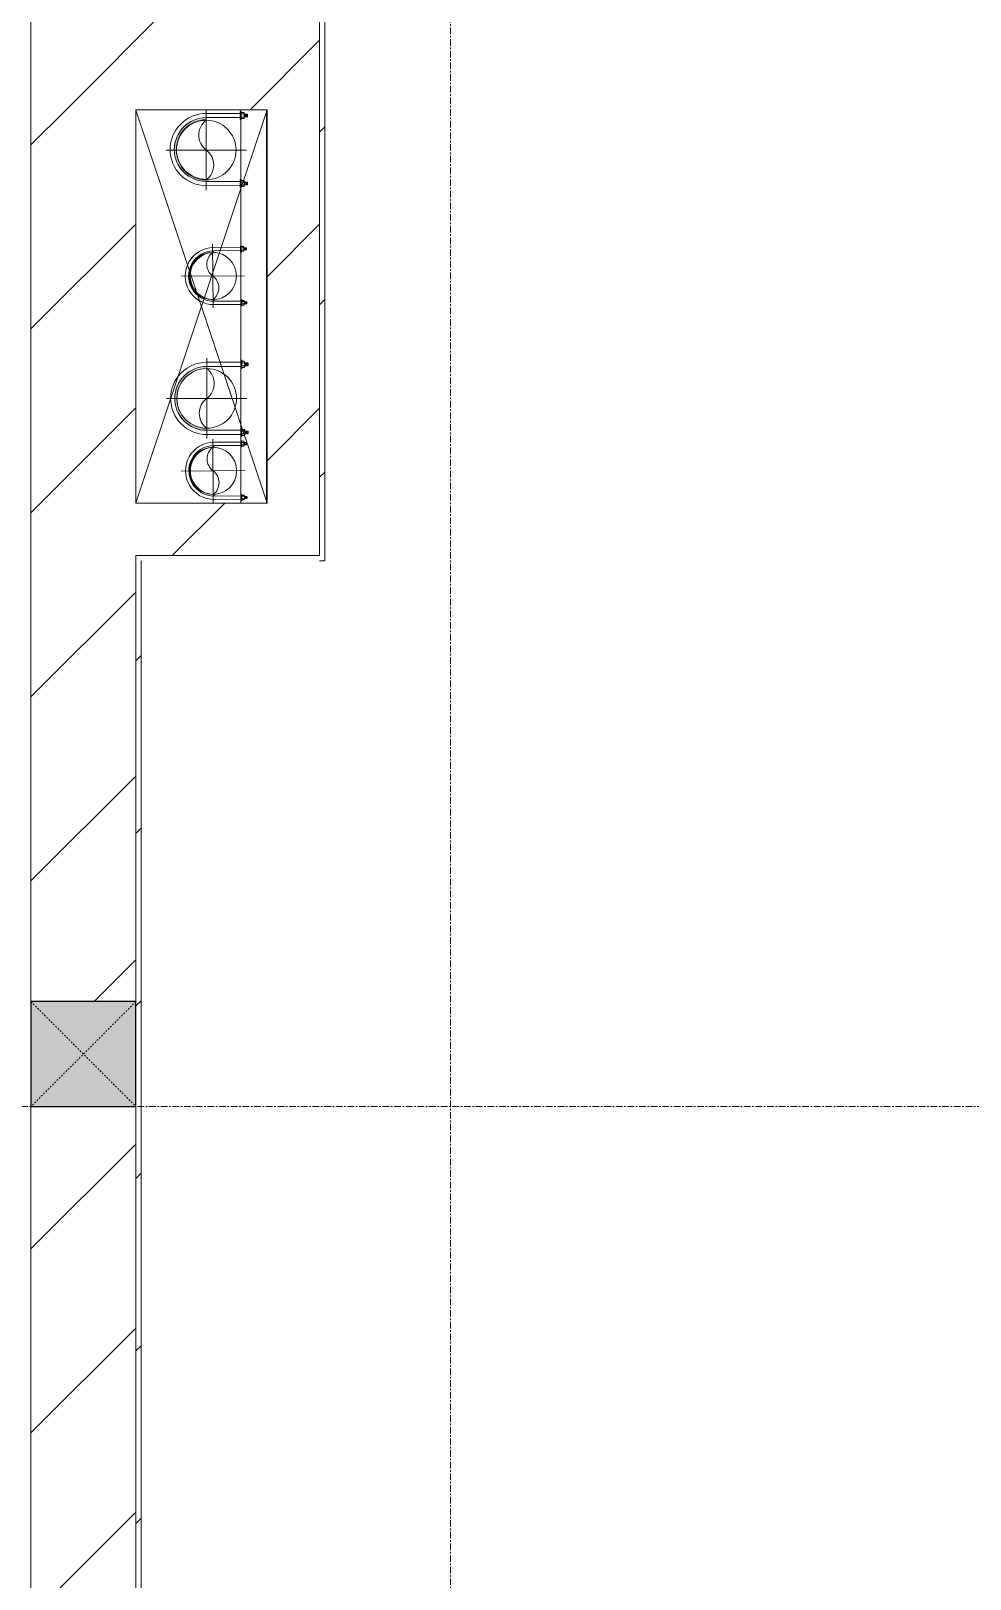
# Model space of a CAD drawing. Header units: millimetres. Extents: x 5121 to 246734, y -48180 to 129206.
# Drawn here: x 41853 to 43643, y 47536 to 50487 of the extents above; entities that cross this region are included whole.
import ezdxf

# ---------------------------------------------------------------- set-up
doc = ezdxf.new("R2010")
doc.units = ezdxf.units.MM
for name, pattern in [('Dash', [6, 3, -3]), ('Grid Line', [22.225, 12.7, -3.175, 3.175, -3.175]), ('IMPORT-CENTER _3_', [10.16, 6.35, -1.27, 1.27, -1.27])]:
    doc.linetypes.add(name, pattern=pattern)
for name, color, linetype, lineweight in [('0-2', 50, 'Continuous', 9), ('A-WALL-1', 250, 'Continuous', 18), ('A-WALL-PATT-3', 111, 'Continuous', 9), ('G-IMPT', 8, 'Continuous', 9), ('G-IMPT-2', 8, 'IMPORT-CENTER _3_', 9), ('M-EQPM', 50, 'Continuous', 9), ('S-COLS', 52, 'Continuous', 9), ('S-COLS-3', 50, 'Continuous', 9), ('S-COLS-5', 52, 'Continuous', 25), ('S-COLS-HDLN', 52, 'Dash', 9), ('S-GRID-1', 1, 'Grid Line', 9)]:
    doc.layers.add(name, color=color, linetype=linetype, lineweight=lineweight)
pattern_1 = [(45, (0, 0), (-175.3625, 175.3625), [])]
pattern_2 = [(45, (0, 0), (-164.4023, 164.4023), [])]

# ---------------------------------------------------------------- blocks, each defined once
blk = doc.blocks.new('TKTC_XREF_251221_MB TANG 1 - TKTC_XREF_260130_MB TANG 1_dwg_CUM U_DN100-V206-TKCS_MB TỔNG THỂ TẦNG 1')
at = {"layer": 'G-IMPT'}
for p, q in [((-79.1, 66.6), (-79.1, 63.4)), ((-76.6, 66.6), (-76.6, 63.4)), ((-74.6, 66.6), (-74.6, 63.4)), ((-72.7, 69.3), (-72.7, 60.7)), ((-66.9, 67.9), (-71.7, 67.9)), ((-66.9, 62.1), (-71.7, 62.1)), ((-65, 69), (0, 69)), ((-79.1, -63.4), (-79.1, -66.6)), ((-76.6, -63.4), (-76.6, -66.6)), ((-74.6, -63.4), (-74.6, -66.6)), ((-72.7, -60.7), (-72.7, -69.3)), ((-66.9, -62.1), (-71.7, -62.1)), ((-66.9, -67.9), (-71.7, -67.9)), ((-65, -69), (0, -69))]:
    blk.add_line(p, q, dxfattribs=at)
at = {"layer": 'G-IMPT', "flags": 128}
for points in [[(-72.7, 67.6), (-78.1, 67.6), (-78.1, 62.4), (-72.7, 62.4)], [(-71.7, 59.2), (-66.9, 59.2), (-66.9, 70.8), (-71.7, 70.8)], [(-66.9, 70.8), (-66.9, 72.7), (-65, 72.7), (-65, 57.3), (-66.9, 57.3), (-66.9, 59.2)], [(-65, 61), (0, 61), (0, 57)], [(-72.7, -62.4), (-78.1, -62.4), (-78.1, -67.6), (-72.7, -67.6)], [(-71.7, -70.8), (-66.9, -70.8), (-66.9, -59.2), (-71.7, -59.2)], [(-66.9, -59.2), (-66.9, -57.3), (-65, -57.3), (-65, -72.7), (-66.9, -72.7), (-66.9, -70.8)], [(-65, -61), (0, -61), (0, -57)]]:
    blk.add_lwpolyline(points, dxfattribs=at)
at = {"layer": 'G-IMPT'}
for centre, radius, start, end in [((-78.1, 66.6), 0.96, 90, 180), ((-78.1, 63.4), 0.96, 180, 270), ((-71.1, 69.3), 1.56, 112.6199, 247.3801), ((-67.9, 65), 4.8, 143.1301, 216.8699), ((-71.1, 60.7), 1.56, 112.6199, 247.3801), ((0, 0), 69, 270, 90), ((0, 0), 61, 270, 90), ((0, 0), 57, 270, 90), ((-78.1, -63.4), 0.96, 90, 180), ((-78.1, -66.6), 0.96, 180, 270), ((-71.1, -60.7), 1.56, 112.6199, 247.3801), ((-67.9, -65), 4.8, 143.1301, 216.8699), ((-71.1, -69.3), 1.56, 112.6199, 247.3801)]:
    blk.add_arc(centre, radius, start, end, dxfattribs=at)
blk = doc.blocks.new('TKTC_XREF_251221_MB TANG 1 - TKTC_XREF_260130_MB TANG 1_dwg_$cc-4202117-TKCS_MB TỔNG THỂ TẦNG 1')
at = {"layer": 'G-IMPT'}
blk.add_circle((0, 0), 0.5, dxfattribs=at)
for centre, radius, start, end in [((0, 0), 0.5, 90, 270), ((0.188, 0.25), 0.313, 126.8699, 233.1301), ((-0.188, -0.25), 0.313, 306.8699, 53.1301)]:
    blk.add_arc(centre, radius, start, end, dxfattribs=at)
at = {"layer": 'G-IMPT-2'}
for p, q in [((0, -0.673), (0, 0.673)), ((-0.673, 0), (0.673, 0))]:
    blk.add_line(p, q, dxfattribs=at)
blk = doc.blocks.new('TKTC_XREF_251221_MB TANG 1 - TKTC_XREF_260130_MB TANG 1_dwg_$cc-V203-TKCS_MB TỔNG THỂ TẦNG 1')
at = {"layer": 'G-IMPT'}
blk.add_circle((0, 0), 0.5, dxfattribs=at)
for centre, radius, start, end in [((0, 0), 0.5, 90, 270), ((0.188, 0.25), 0.313, 126.8699, 233.1301), ((-0.188, -0.25), 0.313, 306.8699, 53.1301)]:
    blk.add_arc(centre, radius, start, end, dxfattribs=at)
at = {"layer": 'G-IMPT-2'}
for p, q in [((0, -0.673), (0, 0.673)), ((-0.673, 0), (0.673, 0))]:
    blk.add_line(p, q, dxfattribs=at)
blk = doc.blocks.new('TKTC_XREF_251221_MB TANG 1 - TKTC_XREF_260130_MB TANG 1_dwg_CUM U_DN100-V207-TKCS_MB TỔNG THỂ TẦNG 1')
at = {"layer": 'G-IMPT'}
blk.add_hatch(color=256, dxfattribs=at).paths.add_polyline_path([(0, 61), (0, 57), (25.4, 50.7), (36.6, 43.1), (47.8, 30.5), (54.6, 15.8), (55.1, 14.6), (57, 0), (52.8, -20.2), (43.1, -36.6), (30.5, -47.8), (15.8, -54.6), (14.7, -55.1), (0, -58.9), (0, -61), (28.5, -53.7), (40.3, -45.3), (45.3, -40.3), (53.7, -28.5), (59.1, -14.8), (61, 0), (53.7, 28.5), (45.3, 40.3), (32.5, 51.3), (25.1, 55), (14.8, 59.1)])
for p, q in [((-79.1, 66.6), (-79.1, 63.4)), ((-76.6, 66.6), (-76.6, 63.4)), ((-74.6, 66.6), (-74.6, 63.4)), ((-72.7, 69.3), (-72.7, 60.7)), ((-66.9, 67.9), (-71.7, 67.9)), ((-66.9, 62.1), (-71.7, 62.1)), ((-65, 69), (0, 69)), ((-79.1, -63.4), (-79.1, -66.6)), ((-76.6, -63.4), (-76.6, -66.6)), ((-74.6, -63.4), (-74.6, -66.6)), ((-72.7, -60.7), (-72.7, -69.3)), ((-66.9, -62.1), (-71.7, -62.1)), ((-66.9, -67.9), (-71.7, -67.9)), ((-65, -69), (0, -69))]:
    blk.add_line(p, q, dxfattribs=at)
at = {"layer": 'G-IMPT', "flags": 128}
for points in [[(-72.7, 67.6), (-78.1, 67.6), (-78.1, 62.4), (-72.7, 62.4)], [(-71.7, 59.2), (-66.9, 59.2), (-66.9, 70.8), (-71.7, 70.8)], [(-66.9, 70.8), (-66.9, 72.7), (-65, 72.7), (-65, 57.3), (-66.9, 57.3), (-66.9, 59.2)], [(-65, 61), (0, 61), (0, 57)], [(-66.9, -59.2), (-66.9, -57.3), (-65, -57.3), (-65, -72.7), (-66.9, -72.7), (-66.9, -70.8)], [(-65, -61), (0, -61), (0, -57)], [(-72.7, -62.4), (-78.1, -62.4), (-78.1, -67.6), (-72.7, -67.6)], [(-71.7, -70.8), (-66.9, -70.8), (-66.9, -59.2), (-71.7, -59.2)]]:
    blk.add_lwpolyline(points, dxfattribs=at)
at = {"layer": 'G-IMPT'}
for centre, radius, start, end in [((-78.1, 66.6), 0.96, 90, 180), ((-78.1, 63.4), 0.96, 180, 270), ((-71.1, 69.3), 1.56, 112.6199, 247.3801), ((-67.9, 65), 4.8, 143.1301, 216.8699), ((-71.1, 60.7), 1.56, 112.6199, 247.3801), ((0, 0), 69, 270, 90), ((0, 0), 61, 270, 90), ((0, 0), 57, 270, 90), ((-78.1, -63.4), 0.96, 90, 180), ((-78.1, -66.6), 0.96, 180, 270), ((-71.1, -60.7), 1.56, 112.6199, 247.3801), ((-67.9, -65), 4.8, 143.1301, 216.8699), ((-71.1, -69.3), 1.56, 112.6199, 247.3801)]:
    blk.add_arc(centre, radius, start, end, dxfattribs=at)
blk = doc.blocks.new('TKTC_XREF_251221_MB TANG 1 - TKTC_XREF_260130_MB TANG 1_dwg_$cc-4202114-TKCS_MB TỔNG THỂ TẦNG 1')
at = {"layer": 'G-IMPT'}
blk.add_circle((0, 0), 0.5, dxfattribs=at)
for centre, radius, start, end in [((0, 0), 0.5, 90, 270), ((0.188, 0.25), 0.313, 126.8699, 233.1301), ((-0.188, -0.25), 0.313, 306.8699, 53.1301)]:
    blk.add_arc(centre, radius, start, end, dxfattribs=at)
at = {"layer": 'G-IMPT-2'}
for p, q in [((0, -0.673), (0, 0.673)), ((-0.673, 0), (0.673, 0))]:
    blk.add_line(p, q, dxfattribs=at)
blk = doc.blocks.new('TKTC_XREF_251221_MB TANG 1 - TKTC_XREF_260130_MB TANG 1_dwg_$cc-4202118-TKCS_MB TỔNG THỂ TẦNG 1')
at = {"layer": 'G-IMPT'}
blk.add_circle((0, 0), 0.5, dxfattribs=at)
for centre, radius, start, end in [((0, 0), 0.5, 90, 270), ((0.188, 0.25), 0.313, 126.8699, 233.1301), ((-0.188, -0.25), 0.313, 306.8699, 53.1301)]:
    blk.add_arc(centre, radius, start, end, dxfattribs=at)
at = {"layer": 'G-IMPT-2'}
for p, q in [((0, -0.673), (0, 0.673)), ((-0.673, 0), (0.673, 0))]:
    blk.add_line(p, q, dxfattribs=at)
blk = doc.blocks.new('TKTC_XREF_251221_MB TANG 1 - TKTC_XREF_260130_MB TANG 1_dwg-4202109-TKCS_MB TỔNG THỂ TẦNG 1')
at = {"layer": 'G-IMPT'}
blk.add_line((-160849.9, -351009.7), (-160849.9, -351759.8), dxfattribs=at)
at = {"layer": 'G-IMPT', "flags": 128}
blk.add_lwpolyline([(-160859.3, -351759.7), (-160899.1, -351759.5), (-160899.1, -351009.7)], dxfattribs=at)
for name, p, xscale, yscale, zscale, rotation in [('TKTC_XREF_251221_MB TANG 1 - TKTC_XREF_260130_MB TANG 1_dwg_$cc-4202114-TKCS_MB TỔNG THỂ TẦNG 1', (-160965, -351086.6), 113.7150000000092, 113.7150000000092, 113.7150000000092, 0.04476088158440977), ('TKTC_XREF_251221_MB TANG 1 - TKTC_XREF_260130_MB TANG 1_dwg_CUM U_DN100-V207-TKCS_MB TỔNG THỂ TẦNG 1', (-160965, -351085.7), 0.9975000000000005, 0.9975000000000005, 0.9975000000000005, 180.0467435561312), ('TKTC_XREF_251221_MB TANG 1 - TKTC_XREF_260130_MB TANG 1_dwg_$cc-4202118-TKCS_MB TỔNG THỂ TẦNG 1', (-160952.4, -351326.8), 90.0000000000512, 90.0000000000512, 90.0000000000512, 0.419778997776333), ('TKTC_XREF_251221_MB TANG 1 - TKTC_XREF_260130_MB TANG 1_dwg_CUM U_DN100-V207-TKCS_MB TỔNG THỂ TẦNG 1', (-160964.1, -351560), 0.9974999999999966, 0.9974999999999966, 0.9974999999999966, 180.0467435564899), ('TKTC_XREF_251221_MB TANG 1 - TKTC_XREF_260130_MB TANG 1_dwg_$cc-4202117-TKCS_MB TỔNG THỂ TẦNG 1', (-160952, -351698), 90.0000000000512, 90.0000000000512, 90.0000000000512, 0.419778997776333)]:
    blk.add_blockref(name, p, dxfattribs=dict(xscale=xscale, yscale=yscale, zscale=zscale, rotation=rotation))
at = {"extrusion": (0, 0, -1)}
for name, p, xscale, yscale, zscale, rotation in [('TKTC_XREF_251221_MB TANG 1 - TKTC_XREF_260130_MB TANG 1_dwg_CUM U_DN100-V206-TKCS_MB TỔNG THỂ TẦNG 1', (160950.5, -351326.8), 0.7894736842105242, 0.7894736842105242, -0.7894736842105241, 359.5802210006287), ('TKTC_XREF_251221_MB TANG 1 - TKTC_XREF_260130_MB TANG 1_dwg_$cc-V203-TKCS_MB TỔNG THỂ TẦNG 1', (160964.1, -351560), 113.7150000000092, 113.7150000000092, -113.7150000000092, 179.9532564459116), ('TKTC_XREF_251221_MB TANG 1 - TKTC_XREF_260130_MB TANG 1_dwg_CUM U_DN100-V206-TKCS_MB TỔNG THỂ TẦNG 1', (160950.1, -351698), 0.7894736842105242, 0.7894736842105242, -0.7894736842105241, 359.5802210006287)]:
    blk.add_blockref(name, p, dxfattribs=dict(at, xscale=xscale, yscale=yscale, zscale=zscale, rotation=rotation))
blk = doc.blocks.new('TKTC_XREF_251221_MB TANG 1 - TKTC_XREF_251221_MB TANG 1-2038492-TKCS_MB TỔNG THỂ TẦNG 1')
blk.add_blockref('TKTC_XREF_251221_MB TANG 1 - TKTC_XREF_260130_MB TANG 1_dwg-4202109-TKCS_MB TỔNG THỂ TẦNG 1', (169499.1, 384109.7))
blk = doc.blocks.new('G1_SOF - BO TRU - 200x200-V355-TKCS_MB TỔNG THỂ TẦNG 1')
at = {"layer": 'S-COLS-3'}
blk.add_hatch(color=256, dxfattribs=at).paths.add_polyline_path([(99.9, -100), (100, -100), (99.6, 100), (-100, 100), (-100, -100), (99.6, -100)])
at = {"layer": 'S-COLS-5'}
for p, q in [((100, 100), (-100, 100)), ((-100, 100), (-100, -100)), ((100, -100), (100, 100)), ((-100, -100), (100, -100))]:
    blk.add_line(p, q, dxfattribs=at)
at = {"layer": 'S-COLS-HDLN'}
for p, q in [((100, 100), (-100, -100)), ((-100, 100), (100, -100))]:
    blk.add_line(p, q, dxfattribs=at)

msp = doc.modelspace()

# ---------------------------------------------------------------- hatches: boundary and pattern name
at = {"layer": 'A-WALL-PATT-3'}
h = msp.add_hatch(dxfattribs=at)
h.set_pattern_fill('FP_43', color=256, style=0, pattern_type=2)
h.set_pattern_definition(pattern_2)
h.paths.add_polyline_path([(42408.6, 49476.9), (42412.6, 49476.9), (42412.6, 53646.9), (42402.6, 53646.9), (42402.6, 49476.9)])
h = msp.add_hatch(dxfattribs=at)
h.set_pattern_fill('FP_1', color=256, style=0, pattern_type=2)
h.set_pattern_definition(pattern_1)
h.paths.add_polyline_path([(42162.2, 50336.9), (42402.6, 50336.9), (42402.6, 50536.9), (41852.6, 50536.9), (41852.6, 50336.9), (42052.6, 50336.9)])
h = msp.add_hatch(dxfattribs=at)
h.set_pattern_fill('FP_1', color=256, style=0, pattern_type=2)
h.set_pattern_definition(pattern_1)
h.paths.add_polyline_path([(42052.5, 49486.9), (42052.6, 49486.9), (42052.2, 50336.9), (41852.6, 50336.9), (41852.6, 49486.9), (42052.2, 49486.9)])
h = msp.add_hatch(dxfattribs=at)
h.set_pattern_fill('FP_1', color=256, style=0, pattern_type=2)
h.set_pattern_definition(pattern_1)
h.paths.add_polyline_path([(42302.6, 49586.9), (42402.6, 49586.9), (42402.6, 50336.9), (42302.6, 50336.9), (42302.6, 50213.5)])
h = msp.add_hatch(dxfattribs=at)
h.set_pattern_fill('FP_1', color=256, style=0, pattern_type=2)
h.set_pattern_definition(pattern_1)
h.paths.add_polyline_path([(42402.6, 49486.9), (42402.6, 49486.9), (42402.6, 49586.9), (42052.6, 49586), (42052.6, 49486.9), (42343.6, 49486.9)])
h = msp.add_hatch(dxfattribs=at)
h.set_pattern_fill('FP_1', color=256, style=0, pattern_type=2)
h.set_pattern_definition(pattern_1)
h.paths.add_polyline_path([(42052.4, 45436.9), (42052.6, 45436.9), (42052.4, 45585.3), (41852.6, 45585.3), (41852.6, 45436.9)])
h.paths.add_polyline_path([(42052.6, 46675.3), (42052.3, 48436.9), (41852.6, 48436.9), (41852.6, 46675.3), (42052.5, 46675.3)])
h.paths.add_polyline_path([(42052.5, 48636.9), (42052.6, 48636.9), (42052.2, 49486.9), (41852.6, 49486.9), (41852.6, 48636.9), (42052.2, 48636.9)])
h = msp.add_hatch(dxfattribs=at)
h.set_pattern_fill('FP_43', color=256, style=0, pattern_type=2)
h.set_pattern_definition(pattern_2)
h.paths.add_polyline_path([(42052.6, 45436.9), (42062.6, 45436.9), (42062.6, 49486.9), (42052.6, 49486.9), (42052.6, 45585.3)])

# ---------------------------------------------------------------- linework, layer by layer
at = {"layer": '0-2'}
for p, q in [((42052.4, 49587.6), (42302.6, 50336.9)), ((42302.6, 49586.9), (42052.6, 50335.7))]:
    msp.add_line(p, q, dxfattribs=at)
at = {"layer": 'A-WALL-1'}
for p, q in [((42412.6, 49476.9), (42412.6, 53646.9)), ((42402.6, 53636.9), (42402.6, 49486.9)), ((41852.6, 50536.9), (41852.6, 48636.9)), ((42052.6, 50336.9), (42302.6, 50336.9)), ((42052.6, 49586.9), (42052.6, 50336.9)), ((42302.6, 50336.9), (42302.6, 49586.9)), ((42302.6, 49586.9), (42052.6, 49586.9)), ((42052.6, 48636.9), (42052.6, 49486.9)), ((42402.6, 49486.9), (42052.6, 49486.9)), ((42062.6, 45446.9), (42062.6, 49476.9)), ((42402.6, 49476.9), (42412.6, 49476.9)), ((41852.6, 48436.9), (41852.6, 46675.3)), ((42052.6, 46675.3), (42052.6, 48436.9))]:
    msp.add_line(p, q, dxfattribs=at)
at = {"layer": 'S-GRID-1'}
for p, q in [((42652.6, 23210.6), (42652.6, 78232.7)), ((129301.8, 48436.9), (31601.8, 48436.9))]:
    msp.add_line(p, q, dxfattribs=at)

# ---------------------------------------------------------------- block references
at = {"layer": 'M-EQPM'}
msp.add_blockref('TKTC_XREF_251221_MB TANG 1 - TKTC_XREF_251221_MB TANG 1-2038492-TKCS_MB TỔNG THỂ TẦNG 1', (33652.6, 17236.9), dxfattribs=at)
at = {"layer": 'S-COLS'}
msp.add_blockref('G1_SOF - BO TRU - 200x200-V355-TKCS_MB TỔNG THỂ TẦNG 1', (41952.6, 48536.9), dxfattribs=at)

doc.saveas('drawing.dxf')
